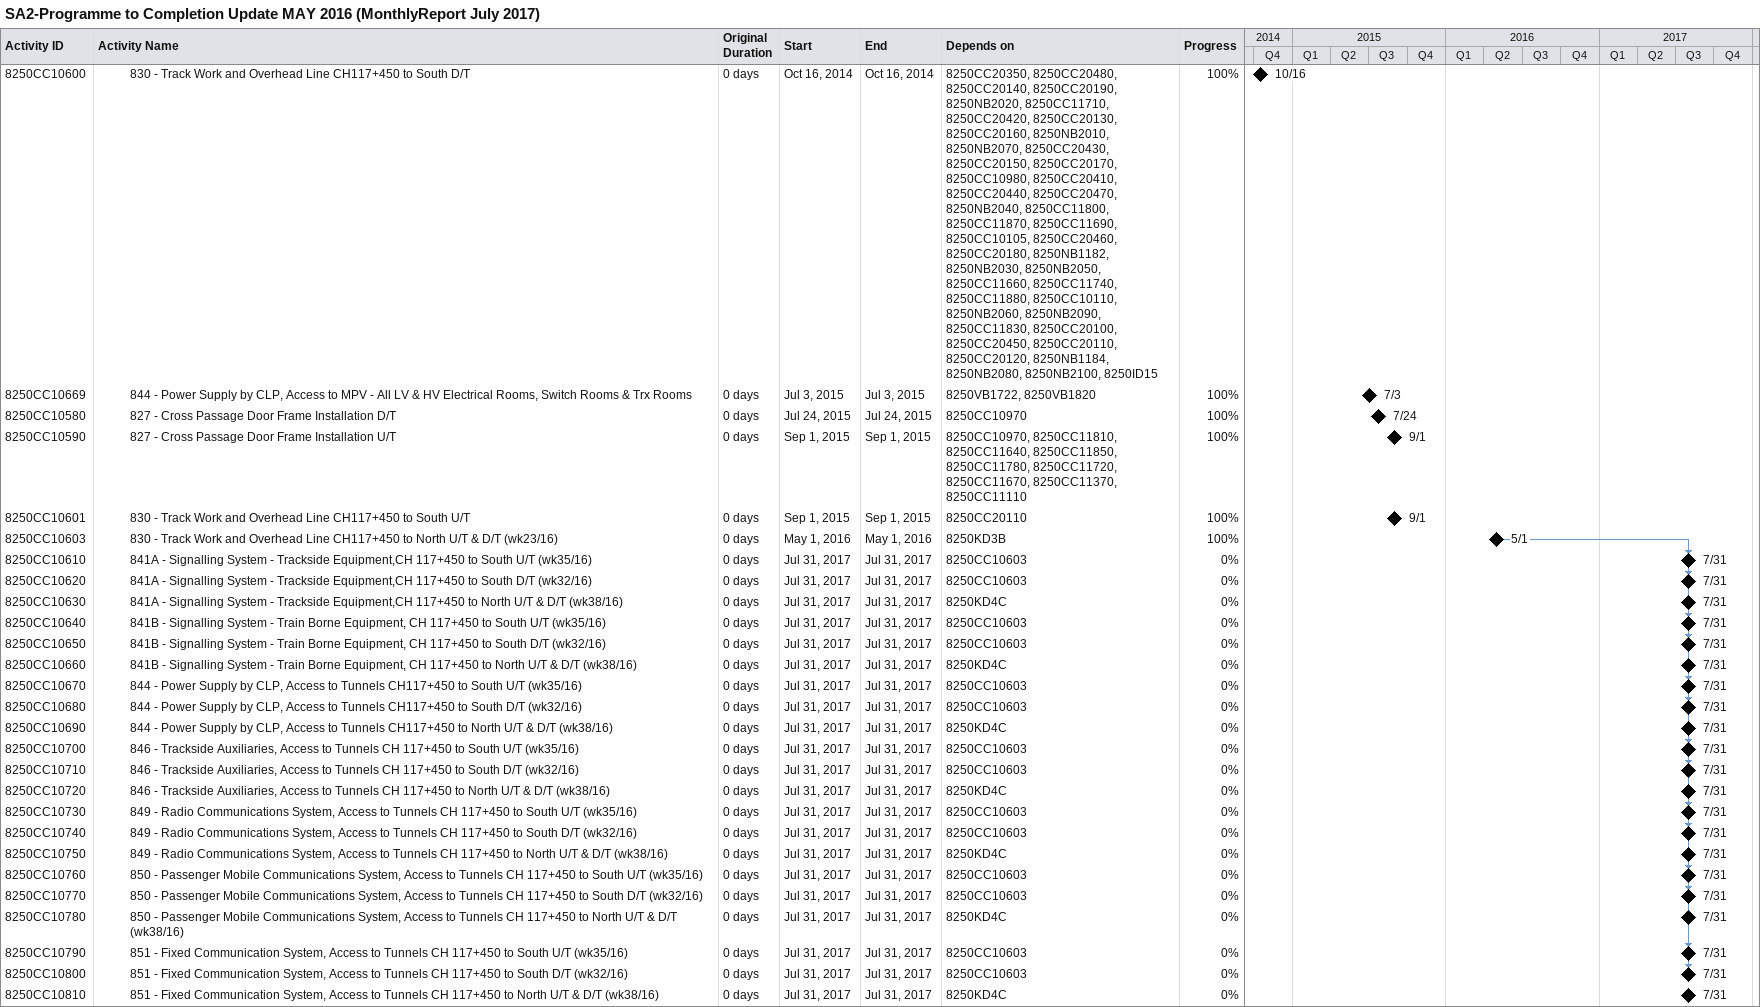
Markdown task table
SA2-Programme to Completion Update MAY 2016 (MonthlyReport July 2017)

| ID | Level | Task | Original duration | Start | Finish | Predecessors | % complete |
|---|---|---|---|---|---|---|---|
| 8250CC10600 | 3 | 830 - Track Work and Overhead Line CH117+450 to South D/T | 0d | 2014-10-16 | 2014-10-16 | 8250CC20350, 8250CC20480, 8250CC20140, 8250CC20190, 8250NB2020, 8250CC11710, 8250CC20420, 8250CC20130, 8250CC20160, 8250NB2010, 8250NB2070, 8250CC20430, 8250CC20150, 8250CC20170, 8250CC10980, 8250CC20410, 8250CC20440, 8250CC20470, 8250NB2040, 8250CC11800, 8250CC11870, 8250CC11690, 8250CC10105, 8250CC20460, 8250CC20180, 8250NB1182, 8250NB2030, 8250NB2050, 8250CC11660, 8250CC11740, 8250CC11880, 8250CC10110, 8250NB2060, 8250NB2090, 8250CC11830, 8250CC20100, 8250CC20450, 8250CC20110, 8250CC20120, 8250NB1184, 8250NB2080, 8250NB2100, 8250ID15 | 100 |
| 8250CC10669 | 3 | 844 - Power Supply by CLP, Access to MPV - All LV & HV Electrical Rooms, Switch Rooms & Trx Rooms | 0d | 2015-07-03 | 2015-07-03 | 8250VB1722, 8250VB1820 | 100 |
| 8250CC10580 | 3 | 827 - Cross Passage Door Frame Installation D/T | 0d | 2015-07-24 | 2015-07-24 | 8250CC10970 | 100 |
| 8250CC10590 | 3 | 827 - Cross Passage Door Frame Installation U/T | 0d | 2015-09-01 | 2015-09-01 | 8250CC10970, 8250CC11810, 8250CC11640, 8250CC11850, 8250CC11780, 8250CC11720, 8250CC11670, 8250CC11370, 8250CC11110 | 100 |
| 8250CC10601 | 3 | 830 - Track Work and Overhead Line CH117+450 to South U/T | 0d | 2015-09-01 | 2015-09-01 | 8250CC20110 | 100 |
| 8250CC10603 | 3 | 830 - Track Work and Overhead Line CH117+450 to North U/T & D/T (wk23/16) | 0d | 2016-05-01 | 2016-05-01 | 8250KD3B | 100 |
| 8250CC10610 | 3 | 841A - Signalling System - Trackside Equipment,CH 117+450 to South U/T (wk35/16) | 0d | 2017-07-31 | 2017-07-31 | 8250CC10603 | 0 |
| 8250CC10620 | 3 | 841A - Signalling System - Trackside Equipment,CH 117+450 to South D/T (wk32/16) | 0d | 2017-07-31 | 2017-07-31 | 8250CC10603 | 0 |
| 8250CC10630 | 3 | 841A - Signalling System - Trackside Equipment,CH 117+450 to North U/T & D/T (wk38/16) | 0d | 2017-07-31 | 2017-07-31 | 8250KD4C | 0 |
| 8250CC10640 | 3 | 841B - Signalling System - Train Borne Equipment, CH 117+450 to South U/T (wk35/16) | 0d | 2017-07-31 | 2017-07-31 | 8250CC10603 | 0 |
| 8250CC10650 | 3 | 841B - Signalling System - Train Borne Equipment, CH 117+450 to South D/T (wk32/16) | 0d | 2017-07-31 | 2017-07-31 | 8250CC10603 | 0 |
| 8250CC10660 | 3 | 841B - Signalling System - Train Borne Equipment, CH 117+450 to North U/T & D/T (wk38/16) | 0d | 2017-07-31 | 2017-07-31 | 8250KD4C | 0 |
| 8250CC10670 | 3 | 844 - Power Supply by CLP, Access to Tunnels CH117+450 to South U/T (wk35/16) | 0d | 2017-07-31 | 2017-07-31 | 8250CC10603 | 0 |
| 8250CC10680 | 3 | 844 - Power Supply by CLP, Access to Tunnels CH117+450 to South D/T (wk32/16) | 0d | 2017-07-31 | 2017-07-31 | 8250CC10603 | 0 |
| 8250CC10690 | 3 | 844 - Power Supply by CLP, Access to Tunnels CH117+450 to North U/T & D/T (wk38/16) | 0d | 2017-07-31 | 2017-07-31 | 8250KD4C | 0 |
| 8250CC10700 | 3 | 846 - Trackside Auxiliaries, Access to Tunnels CH 117+450 to South U/T (wk35/16) | 0d | 2017-07-31 | 2017-07-31 | 8250CC10603 | 0 |
| 8250CC10710 | 3 | 846 - Trackside Auxiliaries, Access to Tunnels CH 117+450 to South D/T (wk32/16) | 0d | 2017-07-31 | 2017-07-31 | 8250CC10603 | 0 |
| 8250CC10720 | 3 | 846 - Trackside Auxiliaries, Access to Tunnels CH 117+450 to North U/T & D/T (wk38/16) | 0d | 2017-07-31 | 2017-07-31 | 8250KD4C | 0 |
| 8250CC10730 | 3 | 849 - Radio Communications System, Access to Tunnels CH 117+450 to South U/T (wk35/16) | 0d | 2017-07-31 | 2017-07-31 | 8250CC10603 | 0 |
| 8250CC10740 | 3 | 849 - Radio Communications System, Access to Tunnels CH 117+450 to South D/T (wk32/16) | 0d | 2017-07-31 | 2017-07-31 | 8250CC10603 | 0 |
| 8250CC10750 | 3 | 849 - Radio Communications System, Access to Tunnels CH 117+450 to North U/T & D/T (wk38/16) | 0d | 2017-07-31 | 2017-07-31 | 8250KD4C | 0 |
| 8250CC10760 | 3 | 850 - Passenger Mobile Communications System, Access to Tunnels CH 117+450 to South U/T (wk35/16) | 0d | 2017-07-31 | 2017-07-31 | 8250CC10603 | 0 |
| 8250CC10770 | 3 | 850 - Passenger Mobile Communications System, Access to Tunnels CH 117+450 to South D/T (wk32/16) | 0d | 2017-07-31 | 2017-07-31 | 8250CC10603 | 0 |
| 8250CC10780 | 3 | 850 - Passenger Mobile Communications System, Access to Tunnels CH 117+450 to North U/T & D/T (wk38/16) | 0d | 2017-07-31 | 2017-07-31 | 8250KD4C | 0 |
| 8250CC10790 | 3 | 851 - Fixed Communication System, Access to Tunnels CH 117+450 to South U/T (wk35/16) | 0d | 2017-07-31 | 2017-07-31 | 8250CC10603 | 0 |
| 8250CC10800 | 3 | 851 - Fixed Communication System, Access to Tunnels CH 117+450 to South D/T (wk32/16) | 0d | 2017-07-31 | 2017-07-31 | 8250CC10603 | 0 |
| 8250CC10810 | 3 | 851 - Fixed Communication System, Access to Tunnels CH 117+450 to North U/T & D/T (wk38/16) | 0d | 2017-07-31 | 2017-07-31 | 8250KD4C | 0 |
